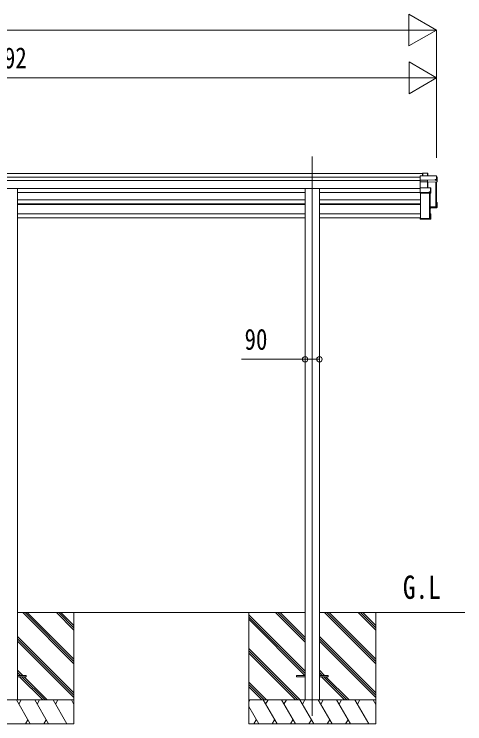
# Model space of a CAD drawing. Units: millimetres, scale not verified. Extents: x -16820 to 16820, y -11880 to 11880.
# Drawn here: x 3489 to 6325, y -8600 to -4136 of the extents above; entities that cross this region are included whole.
import ezdxf
from ezdxf.enums import TextEntityAlignment as Align

# ---------------------------------------------------------------- set-up
doc = ezdxf.new("R2010")
doc.units = ezdxf.units.MM
doc.header["$LTSCALE"] = 40
for name, color, linetype, lineweight in [('0-3_YKK_12', 40, 'Continuous', 18), ('0-4_YKK_13', 120, 'Continuous', 18), ('0-5_YKK_A1', 120, 'Continuous', 18), ('0-6_YKK_D', 200, 'Continuous', 18)]:
    doc.layers.add(name, color=color, linetype=linetype, lineweight=lineweight)
doc.styles.add('ＭＳ ゴシック', font='')
doc.styles.get('ＭＳ ゴシック').set_extended_font_data('MS Gothic')

msp = doc.modelspace()

# ---------------------------------------------------------------- linework, layer by layer
at = {"layer": '0-3_YKK_12'}
for p, q in [((5365.1, -5030.78), (5365.1, -5487.57)), ((5365.1, -5487.57), (5365.1, -8549.62))]:
    msp.add_line(p, q, dxfattribs=at)
at = {"layer": '0-4_YKK_13'}
for p, q in [((6044.05, -5152.84), (6043.2, -5153.78)), ((6043.2, -5179.2), (6043.2, -5153.78)), ((6044.2, -5153.18), (6044.2, -5179.56)), ((6146.23, -5153.18), (6044.2, -5153.18)), ((6044.36, -5152.73), (6146.23, -5152.73)), ((6059.2, -5135.98), (6060.05, -5135.04)), ((6059.2, -5152.73), (6059.2, -5135.98)), ((6060.05, -5152.73), (6060.05, -5135.04)), ((6060.2, -5134.93), (6089.76, -5134.93)), ((6089.76, -5135.37), (6089.76, -5134.93)), ((6090.19, -5135.17), (6091.94, -5138.17)), ((6090.26, -5135.42), (6090.26, -5152.73)), ((6092.01, -5138.41), (6090.26, -5135.42)), ((6090.69, -5179.56), (6138.7, -5177.48)), ((6092.01, -5152.73), (6092.01, -5138.41)), ((6138.7, -5177.48), (6138.7, -5178.02)), ((6146.23, -5153.18), (6146.23, -5152.73)), ((6146.23, -5175.06), (6146.23, -5153.18)), ((6146.66, -5152.98), (6151.07, -5160.52)), ((6146.73, -5175.11), (6147.19, -5175.9)), ((6147.19, -5178.9), (6147.19, -5175.9)), ((6151.14, -5189.4), (6151.14, -5160.76)), ((6044.06, -5179.92), (6043.2, -5179.2)), ((6043.2, -5188.71), (6043.2, -5179.2)), ((6044.34, -5189.65), (6043.2, -5188.71)), ((6043.2, -5229.51), (6043.2, -5188.71)), ((6044.2, -5179.56), (6090.69, -5179.56)), ((6044.2, -5180.11), (6044.2, -5189.46)), ((6090.7, -5180.11), (6044.2, -5180.11)), ((6044.2, -5189.46), (6090.23, -5189.46)), ((6044.2, -5190.01), (6044.2, -5228.49)), ((6090.23, -5189.46), (6090.23, -5190.01)), ((6138.7, -5178.02), (6090.7, -5180.11)), ((6090.7, -5180.11), (6090.7, -5180.11)), ((6090.7, -5189.48), (6090.7, -5180.11)), ((6090.73, -5190.09), (6090.73, -5228.49)), ((6091.59, -5192.39), (6090.73, -5190.09)), ((6091.21, -5189.6), (6092.1, -5191.97)), ((6091.62, -5228.49), (6091.62, -5192.28)), ((6092.1, -5191.97), (6151.14, -5189.4)), ((6147.19, -5178.9), (6151.14, -5189.4)), ((6044.06, -5228.61), (6043.2, -5229.51)), ((6043.2, -5256.48), (6043.2, -5229.51)), ((6044.06, -5257.2), (6043.2, -5256.48)), ((6043.2, -5261.85), (6043.2, -5256.48)), ((6043.2, -5261.86), (6043.2, -5261.85)), ((6044.2, -5262.69), (6043.2, -5261.86)), ((6044.2, -5228.49), (6108.66, -5228.49)), ((6044.2, -5228.94), (6044.2, -5256.84)), ((6044.2, -5256.84), (6101.13, -5256.84)), ((6044.2, -5257.39), (6044.2, -5262.69)), ((6101.13, -5257.39), (6044.2, -5257.39)), ((6044.2, -5262.69), (6110.62, -5262.69)), ((6101.13, -5254.33), (6108.66, -5254.33)), ((6101.13, -5256.84), (6101.13, -5254.33)), ((6101.13, -5256.84), (6101.13, -5257.39)), ((6101.13, -5258.63), (6101.13, -5257.39)), ((6109.12, -5258.63), (6101.13, -5258.63)), ((6108.66, -5228.49), (6108.66, -5228.94)), ((6108.95, -5228.58), (6110.92, -5229.99)), ((6110.62, -5262.69), (6109.12, -5258.63)), ((6109.16, -5254.38), (6109.62, -5255.16)), ((6109.62, -5258.14), (6109.62, -5255.16)), ((6109.62, -5258.14), (6111.12, -5262.2)), ((6111.12, -5262.2), (6111.12, -5230.39)), ((6107.2, -5349.71), (6148.7, -5347.91)), ((6150.2, -5349.34), (6107.2, -5351.21)), ((6138.7, -5354.03), (6107.2, -5355.4)), ((6138.7, -5354.03), (6111.12, -5355.23)), ((6147.19, -5353.33), (6138.7, -5353.7)), ((6138.7, -5353.7), (6138.7, -5354.03)), ((6144.35, -5344.62), (6144.35, -5348.1)), ((6147.19, -5353.33), (6151.14, -5350.34)), ((6147.2, -5321.23), (6150.68, -5321.23)), ((6147.2, -5321.34), (6151, -5321.34)), ((6147.2, -5322.1), (6150.2, -5322.1)), ((6147.2, -5326.15), (6148.7, -5323.59)), ((6147.2, -5323.59), (6148.7, -5323.59)), ((6148.7, -5347.91), (6148.7, -5323.59)), ((6150.2, -5322.1), (6151.02, -5321.36)), ((6150.2, -5322.1), (6150.2, -5349.34)), ((6151.14, -5350.34), (6151.14, -5321.7)), ((6110.62, -5390.83), (6107.2, -5390.83)), ((6107.2, -5391.67), (6110.18, -5391.67)), ((6108.68, -5393.16), (6107.2, -5393.16)), ((6108.68, -5421.1), (6108.68, -5393.16)), ((6111.12, -5423.13), (6111.12, -5391.32)), ((6043.2, -5416.28), (6045.2, -5416.28)), ((6043.2, -5416.28), (6043.2, -5416.72)), ((6043.2, -5416.72), (6043.2, -5422.59)), ((6043.2, -5416.72), (6045.2, -5416.72)), ((6110.18, -5422.59), (6043.2, -5422.59)), ((6044.2, -5423.63), (6043.2, -5422.59)), ((6044.06, -5424.91), (6043.2, -5424.01)), ((6044.2, -5423.63), (6110.62, -5423.63)), ((6044.2, -5425.03), (6044.2, -5423.63)), ((6101.13, -5425.03), (6044.2, -5425.03)), ((6101.13, -5425.03), (6044.2, -5425.03)), ((6045.2, -5416.72), (6045.2, -5416.28)), ((6045.2, -5416.72), (6045.2, -5421.1)), ((6045.2, -5421.1), (6108.68, -5421.1)), ((6101.13, -5424.7), (6101.13, -5425.03)), ((6109.12, -5424.7), (6101.13, -5424.7)), ((6101.13, -5425.03), (6101.13, -5425.03)), ((6106.78, -5420.36), (6106.78, -5421.1)), ((6110.62, -5423.63), (6109.12, -5424.7)), ((6110.92, -5423.53), (6109.41, -5424.61)), ((6110.98, -5423.48), (6110.18, -5422.59)), ((3510.29, -8295.12), (3564.89, -8295.12)), ((3564.89, -8295.12), (3564.89, -8304.12)), ((5265.1, -8295.12), (5265.1, -8304.12)), ((5320.1, -8295.12), (5265.1, -8295.12)), ((5465.1, -8295.12), (5410.1, -8295.12)), ((5465.1, -8295.12), (5465.1, -8304.12)), ((3510.29, -8304.12), (3564.89, -8304.12)), ((5320.1, -8304.12), (5265.1, -8304.12)), ((5465.1, -8304.12), (5410.1, -8304.12))]:
    msp.add_line(p, q, dxfattribs=at)
for points in [[(6089.76, -5152.73), (6089.76, -5135.37), (6060.41, -5135.37), (6060.41, -5152.73)], [(6138.7, -5177.48), (6138.7, -5175.06), (6146.23, -5175.06)], [(6151.14, -5160.76), (6146.73, -5153.23), (6146.73, -5175.11)], [(6090.23, -5228.49), (6090.23, -5190.01), (6044.2, -5190.01)], [(6090.7, -5189.48), (6090.7, -5189.48), (6090.7, -5189.48)], [(6147.19, -5178.9), (6138.7, -5179.27), (6138.7, -5178.02)], [(6108.66, -5254.33), (6108.66, -5228.94), (6044.2, -5228.94)], [(6111.12, -5230.39), (6109.16, -5228.99), (6109.16, -5254.38)], [(6107.2, -5352.25), (6151.14, -5350.34), (6151.14, -5350.34), (6150.2, -5349.34)], [(6110.98, -5390.95), (6110.18, -5391.67), (6110.18, -5422.59)], [(6043.2, -5422.59), (6043.2, -5422.59), (6043.2, -5424.01)]]:
    msp.add_lwpolyline(points, dxfattribs=at)
for centre, radius, start, end in [((6089.76, -5135.43), 0.5, 30.33313, 90), ((6089.87, -5136.78), 1.41, 74.15609, 94.61217), ((6089.77, -5135.42), 0.494, 359.98098, 30.32316), ((6146.23, -5153.23), 0.5, 30.33313, 90), ((6146.34, -5154.59), 1.41, 74.15609, 94.61217), ((6146.34, -5176.47), 1.41, 74.15609, 94.61217), ((6146.24, -5153.23), 0.494, 359.98098, 30.32316), ((6091.1, -5189.97), 0.63, 129.50604, 184.71108), ((6091.23, -5190.1), 0.502, 92.80646, 179.3843), ((6108.66, -5228.99), 0.5, 54.45407, 90), ((6108.77, -5230.34), 1.41, 74.15609, 94.61217), ((6108.77, -5255.73), 1.41, 74.15609, 94.61217), ((6108.66, -5228.99), 0.498, 0.1799, 54.43322)]:
    msp.add_arc(centre, radius, start, end, dxfattribs=at)
for centre, major_axis, ratio, start_param, end_param in [((6043.7, -5153.23), (0.372, 0.372), 0.900404, 5.550147, 6.3355452), ((6044.41, -5153.23), (-0.372, 0.372), 0.900404, 5.4454273, 6.2308254), ((6059.7, -5135.43), (-0.499, -0.499), 0.052408, 3.0892328, 3.8746309), ((6060.41, -5135.43), (-0.499, 0.499), 0.052408, 4.7647489, 5.550147), ((6091.54, -5138.46), (0.257, 0.444), 0.891995, 5.2871388, 6.0006), ((6043.7, -5179.62), (0.372, 0.372), 0.900404, 4.7952921, 5.550147), ((6043.7, -5179.62), (-0.498, 0.498), 0.083094, 3.2244958, 3.9793507), ((6044.7, -5189.96), (-0.498, 0.498), 0.083094, 0.0829031, 0.837758), ((6044.7, -5189.96), (0.372, 0.372), 0.900404, 1.6536995, 2.4085544), ((6090.23, -5189.63), (-1, 0), 0.165356, 4.2226982, 4.712389), ((6090.23, -5190.12), (-0.5, 0), 0.226184, 4.2102939, 4.712389), ((6090.23, -5190.14), (-0.5, -0.046), 0.224394, 3.1821146, 4.1897293), ((6090.69, -5179.62), (-0.011, 0.5), 0.002284, 3.307366, 4.8170591), ((6090.21, -5189.65), (-1, -0.045), 0.165035, 4.1904357, 4.1933299), ((6090.21, -5189.65), (-1, -0.045), 0.165035, 3.1952984, 4.1904357), ((6092.09, -5192.39), (-0.495, -0.086), 0.832908, 4.5579552, 6.0814725), ((6043.7, -5228.99), (0.5, 0.5), 0.02182, 6.2613687, 7.0162236), ((6043.7, -5228.99), (0.372, 0.372), 0.900404, 5.550147, 6.3050019), ((6043.7, -5256.9), (0.372, 0.372), 0.900404, 4.7952921, 5.550147), ((6043.7, -5256.9), (-0.498, 0.498), 0.083094, 3.2244958, 3.9793507), ((6109.12, -5258.14), (-0.479, 0.147), 0.993384, 1.8707271, 3.4377965), ((6110.65, -5262.27), (-0.498, -0.074), 0.830741, 1.394861, 2.1783957), ((6110.65, -5230.41), (0.169, 0.473), 0.931403, 5.0793173, 5.862852), ((6110.65, -5262.27), (0.289, 0.44), 0.847113, 4.5883003, 5.371835), ((6150.62, -5321.73), (-0.474, -0.272), 0.885613, 3.4570579, 4.242456), ((6150.66, -5321.65), (-0.491, 0.117), 0.873782, 4.1213673, 4.1933043), ((6150.67, -5321.65), (-0.257, 0.444), 0.891995, 4.1376391, 4.8511003), ((6110.65, -5391.25), (-0.498, 0.074), 0.830741, 4.1047896, 4.8883243), ((6110.65, -5391.25), (-0.289, 0.44), 0.847113, 4.052943, 4.8364777), ((6043.7, -5424.53), (-0.5, 0.5), 0.02182, 2.4085544, 3.1634093), ((6109.12, -5424.2), (-0.479, 0.147), 0.993384, 1.8707271, 2.4924516), ((6110.65, -5423.11), (0.255, 0.46), 0.938446, 3.6212269, 4.4047616), ((6110.65, -5423.11), (-0.169, 0.473), 0.931403, 3.561926, 4.3454607)]:
    msp.add_ellipse(centre, major_axis=major_axis, ratio=ratio, start_param=start_param, end_param=end_param, dxfattribs=at)
at = {"layer": '0-5_YKK_A1'}
for p, q in [((6059.2, -5138.78), (862.59, -5138.78)), ((6043.2, -5161.66), (862.59, -5161.66)), ((6043.2, -5181.81), (862.59, -5181.81)), ((6142.08, -5189.79), (6142.08, -5346.77)), ((6145.19, -5189.66), (6145.19, -5343.79)), ((6145.7, -5189.64), (6145.7, -5346.47)), ((6147.2, -5189.57), (6147.2, -5346.47)), ((6043.2, -5233.02), (862.59, -5233.02)), ((3510.29, -5233.02), (3510.29, -8449.62)), ((5319.9, -5257.34), (3510.29, -5257.34)), ((6043.2, -5257.34), (5410.3, -5257.34)), ((6045.7, -5420.36), (6045.7, -5262.69)), ((6102.08, -5262.69), (6102.08, -5420.36)), ((6105.7, -5262.69), (6105.7, -5420.06)), ((6107.2, -5262.69), (6107.2, -5420.06)), ((3510.29, -5303.92), (5319.92, -5303.81)), ((6045.7, -5304.04), (5410.31, -5303.97)), ((5319.93, -5328.36), (3510.29, -5328.36)), ((3510.29, -5332.99), (5319.92, -5332.99)), ((3549.29, -5328.36), (3549.29, -5332.99)), ((3557.44, -5328.36), (3557.44, -5332.99)), ((3729.29, -5328.36), (3729.29, -5332.99)), ((3737.44, -5328.36), (3737.44, -5332.99)), ((3909.29, -5328.36), (3909.29, -5332.99)), ((3917.44, -5328.36), (3917.44, -5332.99)), ((4089.29, -5328.36), (4089.29, -5332.99)), ((4097.44, -5328.36), (4097.44, -5332.99)), ((4269.29, -5328.36), (4269.29, -5332.99)), ((4277.44, -5328.36), (4277.44, -5332.99)), ((4449.29, -5328.36), (4449.29, -5332.99)), ((4457.44, -5328.36), (4457.44, -5332.99)), ((4629.29, -5328.36), (4629.29, -5332.99)), ((4637.44, -5328.36), (4637.44, -5332.99)), ((4809.29, -5328.36), (4809.29, -5332.99)), ((4817.44, -5328.36), (4817.44, -5332.99)), ((4989.29, -5328.36), (4989.29, -5332.99)), ((4997.44, -5328.36), (4997.44, -5332.99)), ((5169.29, -5328.36), (5169.29, -5332.99)), ((5177.44, -5328.36), (5177.44, -5332.99)), ((6045.7, -5328.36), (5410.31, -5328.36)), ((5410.32, -5332.99), (6045.7, -5332.99)), ((5529.28, -5328.36), (5529.28, -5332.99)), ((5537.43, -5328.36), (5537.43, -5332.99)), ((5709.28, -5328.36), (5709.28, -5332.99)), ((5717.43, -5328.36), (5717.43, -5332.99)), ((5889.28, -5328.36), (5889.28, -5332.99)), ((5897.43, -5328.36), (5897.43, -5332.99)), ((6142.08, -5346.77), (6107.2, -5346.77)), ((6142.08, -5346.77), (6107.2, -5346.77)), ((6145.19, -5343.79), (6142.29, -5346.68)), ((6146.9, -5346.77), (6146, -5346.77)), ((3510.29, -5391.55), (5319.92, -5391.55)), ((5410.32, -5391.55), (6045.7, -5391.55)), ((3510.29, -5417.63), (5319.92, -5417.64)), ((5410.32, -5417.63), (6043.2, -5417.63)), ((6045.2, -5417.63), (6045.7, -5417.63)), ((6102.08, -5420.36), (6045.7, -5420.36)), ((6105.19, -5417.39), (6102.29, -5420.27)), ((6106.9, -5420.36), (6106, -5420.36)), ((5320.1, -7899.62), (3510.29, -7899.62)), ((3865.09, -8221.88), (3542.83, -7899.62)), ((3865.09, -8207.74), (3556.97, -7899.62)), ((3865.09, -8193.6), (3571.11, -7899.62)), ((3865.09, -8009.75), (3754.96, -7899.62)), ((3865.09, -7995.61), (3769.1, -7899.62)), ((3865.09, -7981.46), (3783.24, -7899.62)), ((3865.09, -7899.62), (3865.09, -8599.62)), ((4965.1, -7899.62), (4965.1, -8599.62)), ((5320.1, -8085.25), (5134.47, -7899.62)), ((5320.1, -8071.11), (5148.61, -7899.62)), ((5320.1, -8056.97), (5162.75, -7899.62)), ((6325.33, -7899.62), (5410.1, -7899.62)), ((5765.1, -8221.88), (5442.84, -7899.62)), ((5765.1, -8207.74), (5456.98, -7899.62)), ((5765.1, -8193.6), (5471.12, -7899.62)), ((5765.1, -8009.75), (5654.97, -7899.62)), ((5765.1, -7995.61), (5669.11, -7899.62)), ((5765.1, -7981.46), (5683.25, -7899.62)), ((5765.1, -7899.62), (5765.1, -8599.62)), ((5320.1, -8269.1), (4965.1, -7914.1)), ((5320.1, -8283.24), (4965.1, -7928.24)), ((5317.84, -8295.12), (4965.1, -7942.38)), ((3865.09, -8405.73), (3510.29, -8050.93)), ((3865.09, -8419.87), (3510.29, -8065.07)), ((3865.09, -8434.01), (3510.29, -8079.21)), ((5765.1, -8405.73), (5410.1, -8050.73)), ((5765.1, -8419.87), (5410.1, -8064.87)), ((5765.1, -8434.01), (5410.1, -8079.01)), ((5288.49, -8449.62), (4965.1, -8126.23)), ((5274.35, -8449.62), (4965.1, -8140.37)), ((5260.21, -8449.62), (4965.1, -8154.51)), ((3542.35, -8295.12), (3510.29, -8263.06)), ((3528.21, -8295.12), (3510.29, -8277.2)), ((3514.06, -8295.12), (3510.29, -8291.35)), ((5442.36, -8295.12), (5410.1, -8262.86)), ((5428.22, -8295.12), (5410.1, -8277)), ((5414.07, -8295.12), (5410.1, -8291.15)), ((3668.56, -8449.62), (3523.06, -8304.12)), ((3682.71, -8449.62), (3537.21, -8304.12)), ((3696.85, -8449.62), (3551.35, -8304.12)), ((5076.36, -8449.62), (4965.1, -8338.36)), ((5568.57, -8449.62), (5423.07, -8304.12)), ((5582.72, -8449.62), (5437.22, -8304.12)), ((5596.86, -8449.62), (5451.36, -8304.12)), ((5062.22, -8449.62), (4965.1, -8352.5)), ((5048.08, -8449.62), (4965.1, -8366.64)), ((3065.09, -8449.62), (3865.09, -8449.62)), ((3589.6, -8599.62), (3503, -8449.62)), ((3518, -8475.6), (3533, -8449.62)), ((3705.07, -8599.62), (3618.47, -8449.62)), ((3633.47, -8475.6), (3648.47, -8449.62)), ((3820.54, -8599.62), (3733.94, -8449.62)), ((3748.94, -8475.6), (3763.94, -8449.62)), ((3865.09, -8478.56), (3848.38, -8449.62)), ((3863.38, -8475.6), (3865.09, -8472.64)), ((4965.1, -8449.62), (5765.1, -8449.62)), ((4965.1, -8460.06), (4971.13, -8449.62)), ((5143.2, -8599.62), (5056.6, -8449.62)), ((5071.6, -8475.6), (5086.6, -8449.62)), ((5258.67, -8599.62), (5172.07, -8449.62)), ((5187.07, -8475.6), (5202.07, -8449.62)), ((5374.14, -8599.62), (5287.54, -8449.62)), ((5302.54, -8475.6), (5317.54, -8449.62)), ((5489.61, -8599.62), (5403.01, -8449.62)), ((5418.01, -8475.6), (5433.01, -8449.62)), ((5605.08, -8599.62), (5518.48, -8449.62)), ((5533.48, -8475.6), (5548.48, -8449.62)), ((5720.56, -8599.62), (5633.95, -8449.62)), ((5648.95, -8475.6), (5663.96, -8449.62)), ((5765.1, -8478.56), (5748.39, -8449.62)), ((5763.39, -8475.6), (5765.1, -8472.64)), ((5027.73, -8599.62), (4965.1, -8491.14)), ((3865.09, -8599.62), (3065.09, -8599.62)), ((3574.6, -8573.64), (3559.6, -8599.62)), ((3690.07, -8573.64), (3675.08, -8599.62)), ((5765.1, -8599.62), (4965.1, -8599.62)), ((5012.73, -8573.64), (4997.74, -8599.62)), ((5128.2, -8573.64), (5113.21, -8599.62)), ((5243.67, -8573.64), (5228.68, -8599.62)), ((5359.14, -8573.64), (5344.15, -8599.62)), ((5474.61, -8573.64), (5459.61, -8599.62)), ((5590.08, -8573.64), (5575.09, -8599.62))]:
    msp.add_line(p, q, dxfattribs=at)
for points in [[(5319.9, -5233.02), (5320.1, -7724.62), (5320.1, -8449.62)], [(5410.3, -5233.02), (5410.1, -7724.62), (5410.1, -8449.62)]]:
    msp.add_lwpolyline(points, dxfattribs=at)
for centre, radius, start, end in [((6142.08, -5346.46), 0.301, 269.97302, 314.80486), ((6145.4, -5344.01), 0.3, 0.29363, 134.92849), ((6146, -5346.47), 0.299, 180.1578, 270.15693), ((6146.9, -5346.47), 0.299, 269.84307, 359.8422), ((6102.08, -5420.06), 0.301, 269.97302, 314.80486), ((6105.4, -5417.6), 0.3, 0.29363, 134.92849), ((6106, -5420.06), 0.299, 180.1578, 270.15693), ((6106.9, -5420.06), 0.299, 269.84307, 359.8422)]:
    msp.add_arc(centre, radius, start, end, dxfattribs=at)
at = {"layer": '0-6_YKK_D'}
for p, q in [((6147.1, -4235.86), (5973.9, -4135.86)), ((5973.9, -4135.86), (5973.9, -4335.86)), ((-4237.01, -4235.86), (5947.1, -4235.86)), ((6147.1, -4235.86), (5800.69, -4235.86)), ((6147.1, -4235.86), (5973.9, -4335.86)), ((6147.1, -5038.78), (6147.1, -4234.86)), ((6147.2, -4535.86), (5974, -4435.86)), ((5974, -4435.86), (5974, -4635.86)), ((5947.2, -4535.86), (1055.09, -4535.86)), ((6147.2, -4535.86), (5800.79, -4535.86)), ((6147.2, -4535.86), (5974, -4635.86)), ((6147.2, -5038.78), (6147.2, -4534.86)), ((5319.9, -6278.2), (5319.9, -6307.39)), ((5410.3, -6280.15), (5410.3, -6307.39))]:
    msp.add_line(p, q, dxfattribs=at)
msp.add_lwpolyline([(5410.3, -6306.39), (5319.9, -6306.39), (4918.9, -6306.39)], dxfattribs=at)
for centre in [(5319.9, -6306.39), (5410.3, -6306.39)]:
    msp.add_circle(centre, 17, dxfattribs=at)

# ---------------------------------------------------------------- texts
at = {"layer": '0-5_YKK_A1', "style": 'ＭＳ ゴシック', "width": 0.8}
msp.add_text('G.L', height=146.6, dxfattribs=at).set_placement((5935.14, -7857.5), align=Align.BOTTOM_LEFT)
at = {"layer": '0-6_YKK_D', "style": 'ＭＳ ゴシック', "width": 0.8}
for s, p in [('5292', (3280.35, -4515.86)), ('90', (4938.9, -6286.39))]:
    msp.add_text(s, height=132, dxfattribs=at).set_placement(p, align=Align.BOTTOM_LEFT)

doc.saveas('drawing.dxf')
